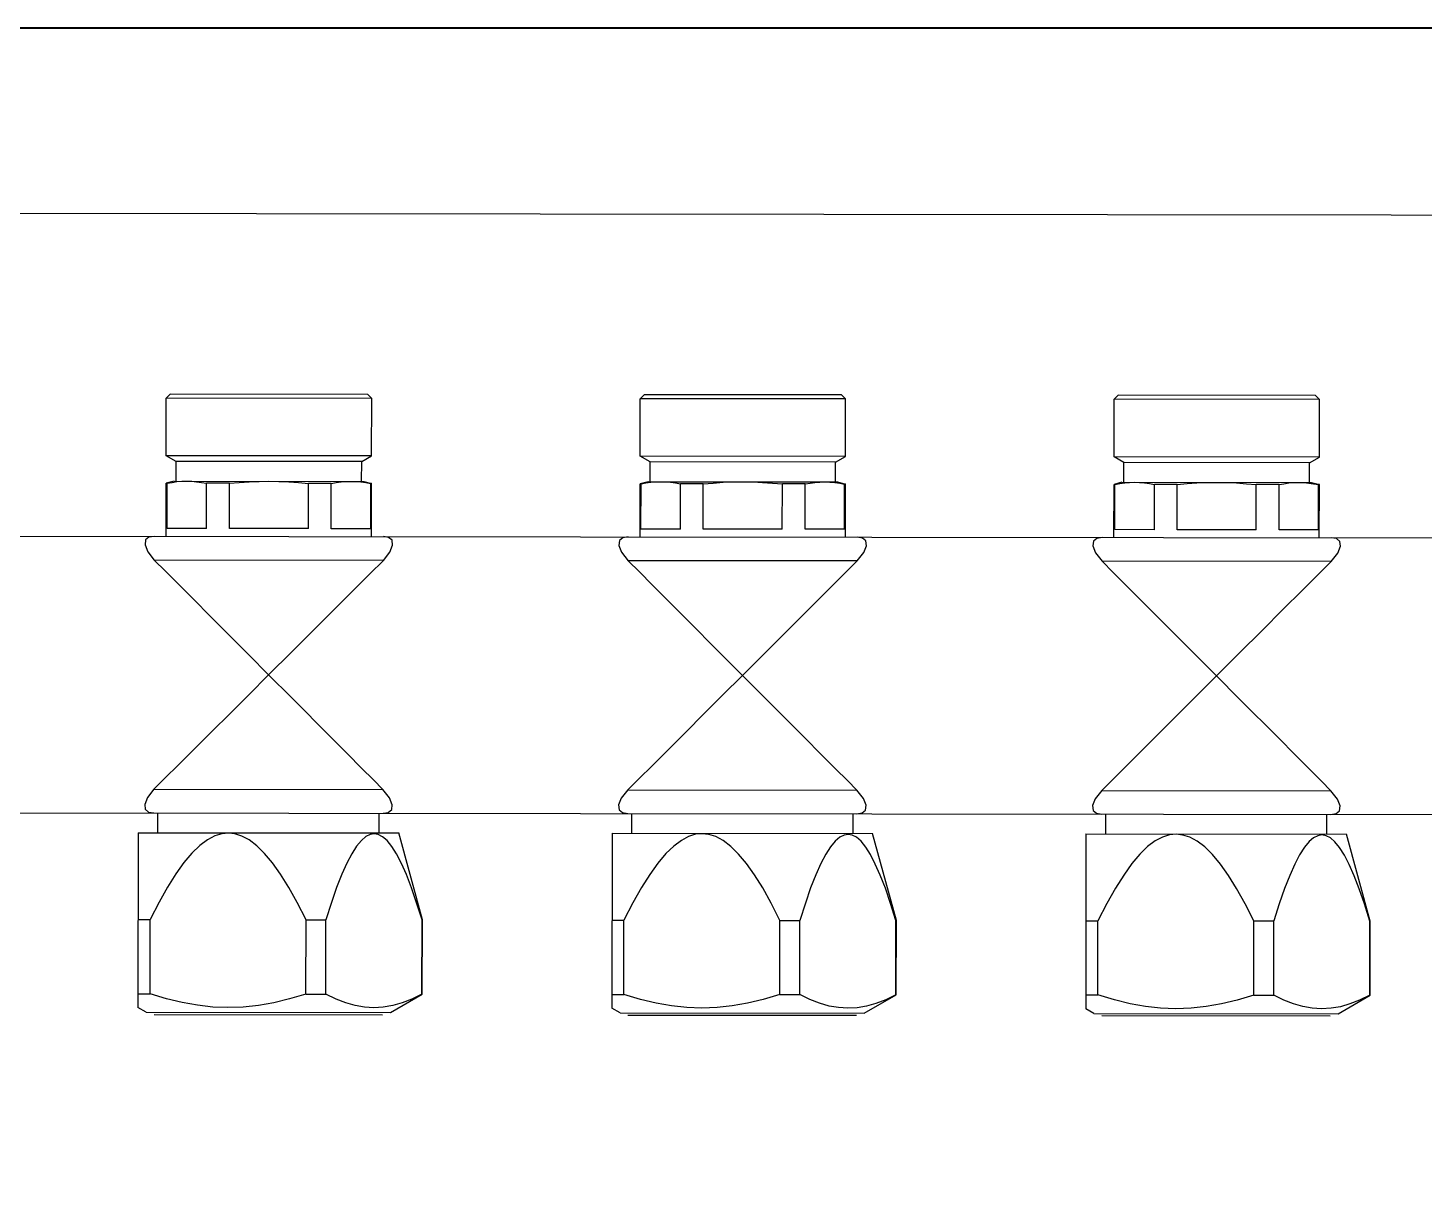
# Model space of a CAD drawing. Header units: millimetres. Extents: x 898 to 1196, y 229 to 443.
# Drawn here: x 1158.1394 to 1158.2545, y 351.4376 to 351.5336 of the extents above; entities that cross this region are included whole.
import ezdxf

# ---------------------------------------------------------------- set-up
doc = ezdxf.new("R2010")
doc.units = ezdxf.units.MM
for name, color, linetype, lineweight in [('alim', 5, 'Continuous', 5), ('CHAUFFAGE', 4, 'Continuous', 5), ('p mur', 7, 'Continuous', 40)]:
    doc.layers.add(name, color=color, linetype=linetype, lineweight=lineweight)

# ---------------------------------------------------------------- blocks, each defined once
blk = doc.blocks.new('c ef ecs')
at = {"layer": 'alim', "color": 5, "lineweight": -3}
for p, q in [((-303.75681, 72.86584), (-303.75649, 72.86617)), ((-303.75681, 72.86584), (-303.73988, 72.86584)), ((-303.75681, 72.8611), (-303.75681, 72.86584)), ((-303.75649, 72.86617), (-303.74021, 72.86617)), ((-303.73988, 72.86584), (-303.74021, 72.86617)), ((-303.73988, 72.8611), (-303.73988, 72.86584)), ((-303.71774, 72.86584), (-303.71742, 72.86617)), ((-303.71774, 72.86584), (-303.70082, 72.86584)), ((-303.71774, 72.8611), (-303.71774, 72.86584)), ((-303.71742, 72.86617), (-303.70114, 72.86617)), ((-303.70082, 72.86584), (-303.70114, 72.86617)), ((-303.70082, 72.8611), (-303.70082, 72.86584)), ((-303.67868, 72.86584), (-303.67835, 72.86617)), ((-303.67868, 72.86584), (-303.66175, 72.86584)), ((-303.67868, 72.8611), (-303.67868, 72.86584)), ((-303.67835, 72.86617), (-303.66208, 72.86617)), ((-303.66175, 72.86584), (-303.66208, 72.86617)), ((-303.66175, 72.8611), (-303.66175, 72.86584)), ((-303.75681, 72.8611), (-303.73988, 72.8611)), ((-303.756, 72.86063), (-303.75681, 72.8611)), ((-303.7407, 72.86063), (-303.73988, 72.8611)), ((-303.71774, 72.8611), (-303.70082, 72.8611)), ((-303.71693, 72.86063), (-303.71774, 72.8611)), ((-303.70163, 72.86063), (-303.70082, 72.8611)), ((-303.67868, 72.8611), (-303.66175, 72.8611)), ((-303.67786, 72.86063), (-303.67868, 72.8611)), ((-303.66256, 72.86063), (-303.66175, 72.8611)), ((-303.756, 72.86063), (-303.7407, 72.86063)), ((-303.756, 72.859), (-303.756, 72.86063)), ((-303.7407, 72.859), (-303.7407, 72.86063)), ((-303.71693, 72.86063), (-303.70163, 72.86063)), ((-303.71693, 72.859), (-303.71693, 72.86063)), ((-303.70163, 72.859), (-303.70163, 72.86063)), ((-303.67786, 72.86063), (-303.66256, 72.86063)), ((-303.67786, 72.859), (-303.67786, 72.86063)), ((-303.66256, 72.859), (-303.66256, 72.86063)), ((-303.75616, 72.859), (-303.75681, 72.85883)), ((-303.75681, 72.85883), (-303.75674, 72.85883)), ((-303.75681, 72.85445), (-303.75681, 72.85883)), ((-303.75633, 72.8589), (-303.75674, 72.85883)), ((-303.75674, 72.8551), (-303.75674, 72.85883)), ((-303.75593, 72.85896), (-303.75633, 72.8589)), ((-303.74053, 72.859), (-303.75616, 72.859)), ((-303.75552, 72.85899), (-303.75593, 72.85896)), ((-303.75511, 72.859), (-303.75552, 72.85899)), ((-303.75471, 72.85899), (-303.75511, 72.859)), ((-303.7543, 72.85896), (-303.75471, 72.85899)), ((-303.75389, 72.8589), (-303.7543, 72.85896)), ((-303.75349, 72.85883), (-303.75389, 72.8589)), ((-303.75349, 72.85883), (-303.7516, 72.85883)), ((-303.75349, 72.8551), (-303.75349, 72.85883)), ((-303.75079, 72.8589), (-303.7516, 72.85883)), ((-303.7516, 72.8551), (-303.7516, 72.85883)), ((-303.74998, 72.85896), (-303.75079, 72.8589)), ((-303.74916, 72.85899), (-303.74998, 72.85896)), ((-303.74835, 72.859), (-303.74916, 72.85899)), ((-303.74753, 72.85899), (-303.74835, 72.859)), ((-303.74672, 72.85896), (-303.74753, 72.85899)), ((-303.7459, 72.8589), (-303.74672, 72.85896)), ((-303.74509, 72.85883), (-303.7459, 72.8589)), ((-303.74509, 72.85883), (-303.74321, 72.85883)), ((-303.74509, 72.8551), (-303.74509, 72.85883)), ((-303.7428, 72.8589), (-303.74321, 72.85883)), ((-303.74321, 72.8551), (-303.74321, 72.85883)), ((-303.74239, 72.85896), (-303.7428, 72.8589)), ((-303.74199, 72.85899), (-303.74239, 72.85896)), ((-303.74158, 72.859), (-303.74199, 72.85899)), ((-303.74117, 72.85899), (-303.74158, 72.859)), ((-303.74077, 72.85896), (-303.74117, 72.85899)), ((-303.74036, 72.8589), (-303.74077, 72.85896)), ((-303.74053, 72.859), (-303.73988, 72.85883)), ((-303.73995, 72.85883), (-303.74036, 72.8589)), ((-303.73995, 72.85883), (-303.73988, 72.85883)), ((-303.73995, 72.8551), (-303.73995, 72.85883)), ((-303.73988, 72.85445), (-303.73988, 72.85883)), ((-303.71709, 72.859), (-303.71774, 72.85883)), ((-303.71774, 72.85883), (-303.71767, 72.85883)), ((-303.71774, 72.85445), (-303.71774, 72.85883)), ((-303.71727, 72.8589), (-303.71767, 72.85883)), ((-303.71767, 72.8551), (-303.71767, 72.85883)), ((-303.71686, 72.85896), (-303.71727, 72.8589)), ((-303.70147, 72.859), (-303.71709, 72.859)), ((-303.71645, 72.85899), (-303.71686, 72.85896)), ((-303.71605, 72.859), (-303.71645, 72.85899)), ((-303.71564, 72.85899), (-303.71605, 72.859)), ((-303.71523, 72.85896), (-303.71564, 72.85899)), ((-303.71483, 72.8589), (-303.71523, 72.85896)), ((-303.71442, 72.85883), (-303.71483, 72.8589)), ((-303.71442, 72.85883), (-303.71254, 72.85883)), ((-303.71442, 72.8551), (-303.71442, 72.85883)), ((-303.71172, 72.8589), (-303.71254, 72.85883)), ((-303.71254, 72.8551), (-303.71254, 72.85883)), ((-303.71091, 72.85896), (-303.71172, 72.8589)), ((-303.7101, 72.85899), (-303.71091, 72.85896)), ((-303.70928, 72.859), (-303.7101, 72.85899)), ((-303.70846, 72.85899), (-303.70928, 72.859)), ((-303.70765, 72.85896), (-303.70846, 72.85899)), ((-303.70684, 72.8589), (-303.70765, 72.85896)), ((-303.70602, 72.85883), (-303.70684, 72.8589)), ((-303.70602, 72.85883), (-303.70414, 72.85883)), ((-303.70602, 72.8551), (-303.70602, 72.85883)), ((-303.70373, 72.8589), (-303.70414, 72.85883)), ((-303.70414, 72.8551), (-303.70414, 72.85883)), ((-303.70333, 72.85896), (-303.70373, 72.8589)), ((-303.70292, 72.85899), (-303.70333, 72.85896)), ((-303.70251, 72.859), (-303.70292, 72.85899)), ((-303.70211, 72.85899), (-303.70251, 72.859)), ((-303.7017, 72.85896), (-303.70211, 72.85899)), ((-303.70129, 72.8589), (-303.7017, 72.85896)), ((-303.70147, 72.859), (-303.70082, 72.85883)), ((-303.70089, 72.85883), (-303.70129, 72.8589)), ((-303.70089, 72.85883), (-303.70082, 72.85883)), ((-303.70089, 72.8551), (-303.70089, 72.85883)), ((-303.70082, 72.85445), (-303.70082, 72.85883)), ((-303.67803, 72.859), (-303.67868, 72.85883)), ((-303.67868, 72.85883), (-303.67861, 72.85883)), ((-303.67868, 72.85445), (-303.67868, 72.85883)), ((-303.6782, 72.8589), (-303.67861, 72.85883)), ((-303.67861, 72.8551), (-303.67861, 72.85883)), ((-303.6778, 72.85896), (-303.6782, 72.8589)), ((-303.6624, 72.859), (-303.67803, 72.859)), ((-303.67739, 72.85899), (-303.6778, 72.85896)), ((-303.67698, 72.859), (-303.67739, 72.85899)), ((-303.67657, 72.85899), (-303.67698, 72.859)), ((-303.67617, 72.85896), (-303.67657, 72.85899)), ((-303.67576, 72.8589), (-303.67617, 72.85896)), ((-303.67535, 72.85883), (-303.67576, 72.8589)), ((-303.67535, 72.85883), (-303.67347, 72.85883)), ((-303.67535, 72.8551), (-303.67535, 72.85883)), ((-303.67266, 72.8589), (-303.67347, 72.85883)), ((-303.67347, 72.8551), (-303.67347, 72.85883)), ((-303.67185, 72.85896), (-303.67266, 72.8589)), ((-303.67103, 72.85899), (-303.67185, 72.85896)), ((-303.67021, 72.859), (-303.67103, 72.85899)), ((-303.6694, 72.85899), (-303.67021, 72.859)), ((-303.66858, 72.85896), (-303.6694, 72.85899)), ((-303.66777, 72.8589), (-303.66858, 72.85896)), ((-303.66696, 72.85883), (-303.66777, 72.8589)), ((-303.66696, 72.85883), (-303.66508, 72.85883)), ((-303.66696, 72.8551), (-303.66696, 72.85883)), ((-303.66467, 72.8589), (-303.66508, 72.85883)), ((-303.66508, 72.8551), (-303.66508, 72.85883)), ((-303.66426, 72.85896), (-303.66467, 72.8589)), ((-303.66386, 72.85899), (-303.66426, 72.85896)), ((-303.66345, 72.859), (-303.66386, 72.85899)), ((-303.66304, 72.85899), (-303.66345, 72.859)), ((-303.66263, 72.85896), (-303.66304, 72.85899)), ((-303.66223, 72.8589), (-303.66263, 72.85896)), ((-303.6624, 72.859), (-303.66175, 72.85883)), ((-303.66182, 72.85883), (-303.66223, 72.8589)), ((-303.66182, 72.85883), (-303.66175, 72.85883)), ((-303.66182, 72.8551), (-303.66182, 72.85883)), ((-303.66175, 72.85445), (-303.66175, 72.85883)), ((-303.61665, 72.85445), (-303.88718, 72.85445)), ((-303.75855, 72.85375), (-303.7585, 72.85415)), ((-303.7585, 72.85415), (-303.75823, 72.85438)), ((-303.75823, 72.85438), (-303.75779, 72.85445)), ((-303.75674, 72.8551), (-303.75349, 72.8551)), ((-303.7516, 72.8551), (-303.74509, 72.8551)), ((-303.74321, 72.8551), (-303.73995, 72.8551)), ((-303.73891, 72.85445), (-303.73847, 72.85438)), ((-303.73847, 72.85438), (-303.73819, 72.85415)), ((-303.73819, 72.85415), (-303.73814, 72.85375)), ((-303.71949, 72.85375), (-303.71943, 72.85415)), ((-303.71943, 72.85415), (-303.71916, 72.85438)), ((-303.71916, 72.85438), (-303.71872, 72.85445)), ((-303.71767, 72.8551), (-303.71442, 72.8551)), ((-303.71254, 72.8551), (-303.70602, 72.8551)), ((-303.70414, 72.8551), (-303.70089, 72.8551)), ((-303.69984, 72.85445), (-303.6994, 72.85438)), ((-303.6994, 72.85438), (-303.69913, 72.85415)), ((-303.69913, 72.85415), (-303.69907, 72.85375)), ((-303.68042, 72.85375), (-303.68037, 72.85415)), ((-303.68037, 72.85415), (-303.68009, 72.85438)), ((-303.68009, 72.85438), (-303.67966, 72.85445)), ((-303.67861, 72.8551), (-303.67535, 72.8551)), ((-303.67347, 72.8551), (-303.66696, 72.8551)), ((-303.66508, 72.8551), (-303.66182, 72.8551)), ((-303.66077, 72.85445), (-303.66033, 72.85438)), ((-303.66033, 72.85438), (-303.66006, 72.85415)), ((-303.66006, 72.85415), (-303.66001, 72.85375)), ((-303.75833, 72.85318), (-303.75855, 72.85375)), ((-303.75779, 72.85249), (-303.75833, 72.85318)), ((-303.73836, 72.85318), (-303.7389, 72.85249)), ((-303.73814, 72.85375), (-303.73836, 72.85318)), ((-303.71927, 72.85318), (-303.71949, 72.85375)), ((-303.71872, 72.85249), (-303.71927, 72.85318)), ((-303.69929, 72.85318), (-303.69984, 72.85249)), ((-303.69907, 72.85375), (-303.69929, 72.85318)), ((-303.6802, 72.85318), (-303.68042, 72.85375)), ((-303.67966, 72.85249), (-303.6802, 72.85318)), ((-303.66023, 72.85318), (-303.66077, 72.85249)), ((-303.66001, 72.85375), (-303.66023, 72.85318)), ((-303.75779, 72.85249), (-303.7389, 72.85249)), ((-303.75779, 72.85249), (-303.75669, 72.85139)), ((-303.73983, 72.85157), (-303.7389, 72.85249)), ((-303.71872, 72.85249), (-303.69984, 72.85249)), ((-303.71872, 72.85249), (-303.71762, 72.85139)), ((-303.70076, 72.85157), (-303.69984, 72.85249)), ((-303.67966, 72.85249), (-303.66077, 72.85249)), ((-303.67966, 72.85249), (-303.67855, 72.85139)), ((-303.6617, 72.85157), (-303.66077, 72.85249)), ((-303.75669, 72.85139), (-303.75539, 72.8501)), ((-303.74213, 72.84927), (-303.74089, 72.85051)), ((-303.74089, 72.85051), (-303.73983, 72.85157)), ((-303.71762, 72.85139), (-303.71633, 72.8501)), ((-303.70306, 72.84927), (-303.70182, 72.85051)), ((-303.70182, 72.85051), (-303.70076, 72.85157)), ((-303.67855, 72.85139), (-303.67726, 72.8501)), ((-303.664, 72.84927), (-303.66276, 72.85051)), ((-303.66276, 72.85051), (-303.6617, 72.85157)), ((-303.75539, 72.8501), (-303.75385, 72.84856)), ((-303.71633, 72.8501), (-303.71478, 72.84856)), ((-303.67726, 72.8501), (-303.67572, 72.84856)), ((-303.75385, 72.84856), (-303.75211, 72.84681)), ((-303.74354, 72.84786), (-303.74213, 72.84927)), ((-303.71478, 72.84856), (-303.71304, 72.84681)), ((-303.70447, 72.84786), (-303.70306, 72.84927)), ((-303.67572, 72.84856), (-303.67398, 72.84681)), ((-303.66541, 72.84786), (-303.664, 72.84927)), ((-303.7467, 72.8447), (-303.74354, 72.84786)), ((-303.70763, 72.8447), (-303.70447, 72.84786)), ((-303.66857, 72.8447), (-303.66541, 72.84786)), ((-303.75211, 72.84681), (-303.75025, 72.84495)), ((-303.71304, 72.84681), (-303.71118, 72.84495)), ((-303.67398, 72.84681), (-303.67211, 72.84495)), ((-303.75025, 72.84495), (-303.74835, 72.84305)), ((-303.71118, 72.84495), (-303.70928, 72.84305)), ((-303.67211, 72.84495), (-303.67021, 72.84305)), ((-303.74835, 72.84305), (-303.7467, 72.8447)), ((-303.70928, 72.84305), (-303.70763, 72.8447)), ((-303.67021, 72.84305), (-303.66857, 72.8447)), ((-303.74835, 72.84305), (-303.75022, 72.84118)), ((-303.74671, 72.84141), (-303.74835, 72.84305)), ((-303.70928, 72.84305), (-303.71115, 72.84118)), ((-303.70764, 72.84141), (-303.70928, 72.84305)), ((-303.67021, 72.84305), (-303.67209, 72.84118)), ((-303.66857, 72.84141), (-303.67021, 72.84305)), ((-303.74214, 72.83684), (-303.74671, 72.84141)), ((-303.70307, 72.83684), (-303.70764, 72.84141)), ((-303.664, 72.83684), (-303.66857, 72.84141)), ((-303.75022, 72.84118), (-303.75348, 72.83792)), ((-303.71115, 72.84118), (-303.71442, 72.83792)), ((-303.67209, 72.84118), (-303.67535, 72.83792)), ((-303.75348, 72.83792), (-303.75485, 72.83655)), ((-303.71442, 72.83792), (-303.71578, 72.83655)), ((-303.67535, 72.83792), (-303.67672, 72.83655)), ((-303.7409, 72.8356), (-303.74214, 72.83684)), ((-303.70183, 72.8356), (-303.70307, 72.83684)), ((-303.66276, 72.8356), (-303.664, 72.83684)), ((-303.75485, 72.83655), (-303.75603, 72.83537)), ((-303.73983, 72.83454), (-303.7409, 72.8356)), ((-303.71578, 72.83655), (-303.71696, 72.83537)), ((-303.70077, 72.83454), (-303.70183, 72.8356)), ((-303.67672, 72.83655), (-303.67789, 72.83537)), ((-303.6617, 72.83454), (-303.66276, 72.8356)), ((-303.757, 72.8344), (-303.75779, 72.83361)), ((-303.75603, 72.83537), (-303.757, 72.8344)), ((-303.7389, 72.83361), (-303.73983, 72.83454)), ((-303.71793, 72.8344), (-303.71872, 72.83361)), ((-303.71696, 72.83537), (-303.71793, 72.8344)), ((-303.69984, 72.83361), (-303.70077, 72.83454)), ((-303.67886, 72.8344), (-303.67965, 72.83361)), ((-303.67789, 72.83537), (-303.67886, 72.8344)), ((-303.66077, 72.83361), (-303.6617, 72.83454)), ((-303.75833, 72.83292), (-303.75779, 72.83361)), ((-303.7389, 72.83361), (-303.75779, 72.83361)), ((-303.7389, 72.83361), (-303.73836, 72.83292)), ((-303.71927, 72.83292), (-303.71872, 72.83361)), ((-303.69984, 72.83361), (-303.71872, 72.83361)), ((-303.69984, 72.83361), (-303.69929, 72.83292)), ((-303.6802, 72.83292), (-303.67965, 72.83361)), ((-303.66077, 72.83361), (-303.67965, 72.83361)), ((-303.66077, 72.83361), (-303.66023, 72.83292)), ((-303.75855, 72.83236), (-303.75833, 72.83292)), ((-303.7585, 72.83196), (-303.75855, 72.83236)), ((-303.73836, 72.83292), (-303.73814, 72.83236)), ((-303.73814, 72.83236), (-303.73819, 72.83196)), ((-303.71949, 72.83236), (-303.71927, 72.83292)), ((-303.71943, 72.83196), (-303.71949, 72.83236)), ((-303.69929, 72.83292), (-303.69907, 72.83236)), ((-303.69907, 72.83236), (-303.69913, 72.83196)), ((-303.68042, 72.83236), (-303.6802, 72.83292)), ((-303.68037, 72.83196), (-303.68042, 72.83236)), ((-303.66023, 72.83292), (-303.66001, 72.83236)), ((-303.66001, 72.83236), (-303.66006, 72.83196)), ((-303.61665, 72.83166), (-303.88718, 72.83166)), ((-303.75823, 72.83173), (-303.7585, 72.83196)), ((-303.75779, 72.83166), (-303.75823, 72.83173)), ((-303.75746, 72.83003), (-303.75746, 72.83166)), ((-303.73923, 72.83003), (-303.73923, 72.83166)), ((-303.73847, 72.83173), (-303.73891, 72.83166)), ((-303.73819, 72.83196), (-303.73847, 72.83173)), ((-303.71916, 72.83173), (-303.71943, 72.83196)), ((-303.71872, 72.83166), (-303.71916, 72.83173)), ((-303.7184, 72.83003), (-303.7184, 72.83166)), ((-303.70016, 72.83003), (-303.70016, 72.83166)), ((-303.6994, 72.83173), (-303.69984, 72.83166)), ((-303.69913, 72.83196), (-303.6994, 72.83173)), ((-303.68009, 72.83173), (-303.68037, 72.83196)), ((-303.67966, 72.83166), (-303.68009, 72.83173)), ((-303.67933, 72.83003), (-303.67933, 72.83166)), ((-303.6611, 72.83003), (-303.6611, 72.83166)), ((-303.66033, 72.83173), (-303.66077, 72.83166)), ((-303.66006, 72.83196), (-303.66033, 72.83173)), ((-303.76104, 72.82287), (-303.75909, 72.83003)), ((-303.7376, 72.83003), (-303.75909, 72.83003)), ((-303.75775, 72.82972), (-303.7574, 72.8299)), ((-303.7574, 72.8299), (-303.75706, 72.82996)), ((-303.75706, 72.82996), (-303.75672, 72.8299)), ((-303.75672, 72.8299), (-303.75637, 72.82973)), ((-303.74616, 72.82976), (-303.74559, 72.82994)), ((-303.74559, 72.82994), (-303.74504, 72.83)), ((-303.74504, 72.83), (-303.74449, 72.82995)), ((-303.74449, 72.82995), (-303.74392, 72.82977)), ((-303.7376, 72.83003), (-303.7376, 72.81562)), ((-303.72198, 72.82287), (-303.72002, 72.83003)), ((-303.69854, 72.83003), (-303.72002, 72.83003)), ((-303.71869, 72.82972), (-303.71833, 72.8299)), ((-303.71833, 72.8299), (-303.718, 72.82996)), ((-303.718, 72.82996), (-303.71766, 72.8299)), ((-303.71766, 72.8299), (-303.71731, 72.82973)), ((-303.70709, 72.82976), (-303.70652, 72.82994)), ((-303.70652, 72.82994), (-303.70597, 72.83)), ((-303.70597, 72.83), (-303.70542, 72.82995)), ((-303.70542, 72.82995), (-303.70485, 72.82977)), ((-303.69854, 72.83003), (-303.69854, 72.81562)), ((-303.68291, 72.82287), (-303.68096, 72.83003)), ((-303.65947, 72.83003), (-303.68096, 72.83003)), ((-303.67962, 72.82972), (-303.67927, 72.8299)), ((-303.67927, 72.8299), (-303.67893, 72.82996)), ((-303.67893, 72.82996), (-303.67859, 72.8299)), ((-303.67859, 72.8299), (-303.67824, 72.82973)), ((-303.66803, 72.82976), (-303.66745, 72.82994)), ((-303.66745, 72.82994), (-303.66691, 72.83)), ((-303.66691, 72.83), (-303.66636, 72.82995)), ((-303.66636, 72.82995), (-303.66579, 72.82977)), ((-303.65947, 72.83003), (-303.65947, 72.81562)), ((-303.75891, 72.8283), (-303.75851, 72.82892)), ((-303.75851, 72.82892), (-303.75813, 72.8294)), ((-303.75813, 72.8294), (-303.75775, 72.82972)), ((-303.75637, 72.82973), (-303.756, 72.82941)), ((-303.756, 72.82941), (-303.75561, 72.82894)), ((-303.75561, 72.82894), (-303.75521, 72.82832)), ((-303.74803, 72.82833), (-303.74739, 72.82896)), ((-303.74739, 72.82896), (-303.74676, 72.82944)), ((-303.74676, 72.82944), (-303.74616, 72.82976)), ((-303.74392, 72.82977), (-303.74331, 72.82945)), ((-303.74331, 72.82945), (-303.74268, 72.82898)), ((-303.74268, 72.82898), (-303.74204, 72.82836)), ((-303.71984, 72.8283), (-303.71945, 72.82892)), ((-303.71945, 72.82892), (-303.71906, 72.8294)), ((-303.71906, 72.8294), (-303.71869, 72.82972)), ((-303.71731, 72.82973), (-303.71693, 72.82941)), ((-303.71693, 72.82941), (-303.71654, 72.82894)), ((-303.71654, 72.82894), (-303.71615, 72.82832)), ((-303.70897, 72.82833), (-303.70833, 72.82896)), ((-303.70833, 72.82896), (-303.7077, 72.82944)), ((-303.7077, 72.82944), (-303.70709, 72.82976)), ((-303.70485, 72.82977), (-303.70425, 72.82945)), ((-303.70425, 72.82945), (-303.70362, 72.82898)), ((-303.70362, 72.82898), (-303.70297, 72.82836)), ((-303.68078, 72.8283), (-303.68038, 72.82892)), ((-303.68038, 72.82892), (-303.67999, 72.8294)), ((-303.67999, 72.8294), (-303.67962, 72.82972)), ((-303.67824, 72.82973), (-303.67787, 72.82941)), ((-303.67787, 72.82941), (-303.67748, 72.82894)), ((-303.67748, 72.82894), (-303.67708, 72.82832)), ((-303.6699, 72.82833), (-303.66926, 72.82896)), ((-303.66926, 72.82896), (-303.66863, 72.82944)), ((-303.66863, 72.82944), (-303.66803, 72.82976)), ((-303.66579, 72.82977), (-303.66518, 72.82945)), ((-303.66518, 72.82945), (-303.66455, 72.82898)), ((-303.66455, 72.82898), (-303.66391, 72.82836)), ((-303.75972, 72.8266), (-303.75931, 72.82752)), ((-303.75931, 72.82752), (-303.75891, 72.8283)), ((-303.75521, 72.82832), (-303.75481, 72.82755)), ((-303.75481, 72.82755), (-303.7544, 72.82662)), ((-303.74935, 72.82662), (-303.74869, 72.82755)), ((-303.74869, 72.82755), (-303.74803, 72.82833)), ((-303.74204, 72.82836), (-303.74138, 72.82758)), ((-303.74138, 72.82758), (-303.74072, 72.82664)), ((-303.72065, 72.8266), (-303.72024, 72.82752)), ((-303.72024, 72.82752), (-303.71984, 72.8283)), ((-303.71615, 72.82832), (-303.71574, 72.82755)), ((-303.71574, 72.82755), (-303.71533, 72.82662)), ((-303.71028, 72.82662), (-303.70962, 72.82755)), ((-303.70962, 72.82755), (-303.70897, 72.82833)), ((-303.70297, 72.82836), (-303.70232, 72.82758)), ((-303.70232, 72.82758), (-303.70165, 72.82664)), ((-303.68159, 72.8266), (-303.68118, 72.82752)), ((-303.68118, 72.82752), (-303.68078, 72.8283)), ((-303.67708, 72.82832), (-303.67668, 72.82755)), ((-303.67668, 72.82755), (-303.67627, 72.82662)), ((-303.67122, 72.82662), (-303.67055, 72.82755)), ((-303.67055, 72.82755), (-303.6699, 72.82833)), ((-303.66391, 72.82836), (-303.66325, 72.82758)), ((-303.66325, 72.82758), (-303.66258, 72.82664)), ((-303.76014, 72.82552), (-303.75972, 72.8266)), ((-303.7544, 72.82662), (-303.75398, 72.82554)), ((-303.75003, 72.82554), (-303.74935, 72.82662)), ((-303.74072, 72.82664), (-303.74003, 72.82555)), ((-303.72107, 72.82552), (-303.72065, 72.8266)), ((-303.71533, 72.82662), (-303.71491, 72.82554)), ((-303.71096, 72.82554), (-303.71028, 72.82662)), ((-303.70165, 72.82664), (-303.70097, 72.82555)), ((-303.682, 72.82552), (-303.68159, 72.8266)), ((-303.67627, 72.82662), (-303.67584, 72.82554)), ((-303.67189, 72.82554), (-303.67122, 72.82662)), ((-303.66258, 72.82664), (-303.6619, 72.82555)), ((-303.76057, 72.82428), (-303.76014, 72.82552)), ((-303.75398, 72.82554), (-303.75354, 72.82429)), ((-303.75073, 72.82429), (-303.75003, 72.82554)), ((-303.74003, 72.82555), (-303.73933, 72.8243)), ((-303.7215, 72.82428), (-303.72107, 72.82552)), ((-303.71491, 72.82554), (-303.71448, 72.82429)), ((-303.71166, 72.82429), (-303.71096, 72.82554)), ((-303.70097, 72.82555), (-303.70026, 72.8243)), ((-303.68243, 72.82428), (-303.682, 72.82552)), ((-303.67584, 72.82554), (-303.67541, 72.82429)), ((-303.67259, 72.82429), (-303.67189, 72.82554)), ((-303.6619, 72.82555), (-303.6612, 72.8243)), ((-303.76101, 72.82287), (-303.76057, 72.82428)), ((-303.75354, 72.82429), (-303.7531, 72.82287)), ((-303.75145, 72.82287), (-303.75073, 72.82429)), ((-303.73933, 72.8243), (-303.7386, 72.82287)), ((-303.72195, 72.82287), (-303.7215, 72.82428)), ((-303.71448, 72.82429), (-303.71403, 72.82287)), ((-303.71238, 72.82287), (-303.71166, 72.82429)), ((-303.70026, 72.8243), (-303.69953, 72.82287)), ((-303.68288, 72.82287), (-303.68243, 72.82428)), ((-303.67541, 72.82429), (-303.67496, 72.82287)), ((-303.67332, 72.82287), (-303.67259, 72.82429)), ((-303.6612, 72.8243), (-303.66047, 72.82287)), ((-303.76101, 72.82287), (-303.76104, 72.82287)), ((-303.76104, 72.81675), (-303.76104, 72.82287)), ((-303.76101, 72.81675), (-303.76101, 72.82287)), ((-303.75145, 72.82287), (-303.7531, 72.82287)), ((-303.7531, 72.81675), (-303.7531, 72.82287)), ((-303.75145, 72.81675), (-303.75145, 72.82287)), ((-303.7376, 72.82287), (-303.7386, 72.82287)), ((-303.7386, 72.81675), (-303.7386, 72.82287)), ((-303.72195, 72.82287), (-303.72198, 72.82287)), ((-303.72198, 72.81675), (-303.72198, 72.82287)), ((-303.72195, 72.81675), (-303.72195, 72.82287)), ((-303.71238, 72.82287), (-303.71403, 72.82287)), ((-303.71403, 72.81675), (-303.71403, 72.82287)), ((-303.71238, 72.81675), (-303.71238, 72.82287)), ((-303.69854, 72.82287), (-303.69953, 72.82287)), ((-303.69953, 72.81675), (-303.69953, 72.82287)), ((-303.68288, 72.82287), (-303.68291, 72.82287)), ((-303.68291, 72.81675), (-303.68291, 72.82287)), ((-303.68288, 72.81675), (-303.68288, 72.82287)), ((-303.67332, 72.82287), (-303.67496, 72.82287)), ((-303.67496, 72.81675), (-303.67496, 72.82287)), ((-303.67332, 72.81675), (-303.67332, 72.82287)), ((-303.65947, 72.82287), (-303.66047, 72.82287)), ((-303.66047, 72.81675), (-303.66047, 72.82287)), ((-303.76101, 72.81675), (-303.76104, 72.81675)), ((-303.75842, 72.81523), (-303.76104, 72.81675)), ((-303.76101, 72.81675), (-303.76018, 72.81634)), ((-303.76018, 72.81634), (-303.75938, 72.81604)), ((-303.75938, 72.81604), (-303.7586, 72.81581)), ((-303.75551, 72.81581), (-303.75473, 72.81604)), ((-303.75473, 72.81604), (-303.75393, 72.81634)), ((-303.75393, 72.81634), (-303.7531, 72.81675)), ((-303.75145, 72.81675), (-303.7531, 72.81675)), ((-303.75145, 72.81675), (-303.75009, 72.81634)), ((-303.75009, 72.81634), (-303.74879, 72.81603)), ((-303.74879, 72.81603), (-303.74753, 72.81581)), ((-303.74252, 72.81581), (-303.74125, 72.81603)), ((-303.74125, 72.81603), (-303.73996, 72.81634)), ((-303.73996, 72.81634), (-303.7386, 72.81675)), ((-303.7376, 72.81675), (-303.7386, 72.81675)), ((-303.72195, 72.81675), (-303.72198, 72.81675)), ((-303.71935, 72.81523), (-303.72198, 72.81675)), ((-303.72195, 72.81675), (-303.72111, 72.81634)), ((-303.72111, 72.81634), (-303.72031, 72.81604)), ((-303.72031, 72.81604), (-303.71953, 72.81581)), ((-303.71644, 72.81581), (-303.71566, 72.81604)), ((-303.71566, 72.81604), (-303.71487, 72.81634)), ((-303.71487, 72.81634), (-303.71403, 72.81675)), ((-303.71238, 72.81675), (-303.71403, 72.81675)), ((-303.71238, 72.81675), (-303.71102, 72.81634)), ((-303.71102, 72.81634), (-303.70973, 72.81603)), ((-303.70973, 72.81603), (-303.70846, 72.81581)), ((-303.70345, 72.81581), (-303.70219, 72.81603)), ((-303.70219, 72.81603), (-303.70089, 72.81634)), ((-303.70089, 72.81634), (-303.69953, 72.81675)), ((-303.69854, 72.81675), (-303.69953, 72.81675)), ((-303.68288, 72.81675), (-303.68291, 72.81675)), ((-303.68028, 72.81523), (-303.68291, 72.81675)), ((-303.68288, 72.81675), (-303.68204, 72.81634)), ((-303.68204, 72.81634), (-303.68125, 72.81604)), ((-303.68125, 72.81604), (-303.68047, 72.81581)), ((-303.67738, 72.81581), (-303.6766, 72.81604)), ((-303.6766, 72.81604), (-303.6758, 72.81634)), ((-303.6758, 72.81634), (-303.67496, 72.81675)), ((-303.67332, 72.81675), (-303.67496, 72.81675)), ((-303.67332, 72.81675), (-303.67196, 72.81634)), ((-303.67196, 72.81634), (-303.67066, 72.81603)), ((-303.67066, 72.81603), (-303.6694, 72.81581)), ((-303.66439, 72.81581), (-303.66312, 72.81603)), ((-303.66312, 72.81603), (-303.66183, 72.81634)), ((-303.66183, 72.81634), (-303.66047, 72.81675)), ((-303.65947, 72.81675), (-303.66047, 72.81675)), ((-303.7586, 72.81581), (-303.75783, 72.81568)), ((-303.73828, 72.81523), (-303.75842, 72.81523)), ((-303.75783, 72.81568), (-303.75705, 72.81563)), ((-303.73893, 72.81505), (-303.75776, 72.81505)), ((-303.75705, 72.81563), (-303.75628, 72.81568)), ((-303.75628, 72.81568), (-303.75551, 72.81581)), ((-303.74753, 72.81581), (-303.74628, 72.81567)), ((-303.74628, 72.81567), (-303.74502, 72.81562)), ((-303.74502, 72.81562), (-303.74377, 72.81567)), ((-303.74377, 72.81567), (-303.74252, 72.81581)), ((-303.73828, 72.81523), (-303.7376, 72.81562)), ((-303.71953, 72.81581), (-303.71876, 72.81568)), ((-303.69921, 72.81523), (-303.71935, 72.81523)), ((-303.71876, 72.81568), (-303.71799, 72.81563)), ((-303.69986, 72.81505), (-303.7187, 72.81505)), ((-303.71799, 72.81563), (-303.71722, 72.81568)), ((-303.71722, 72.81568), (-303.71644, 72.81581)), ((-303.70846, 72.81581), (-303.70721, 72.81567)), ((-303.70721, 72.81567), (-303.70596, 72.81562)), ((-303.70596, 72.81562), (-303.70471, 72.81567)), ((-303.70471, 72.81567), (-303.70345, 72.81581)), ((-303.69921, 72.81523), (-303.69854, 72.81562)), ((-303.68047, 72.81581), (-303.67969, 72.81568)), ((-303.66015, 72.81523), (-303.68028, 72.81523)), ((-303.67969, 72.81568), (-303.67892, 72.81563)), ((-303.6608, 72.81505), (-303.67963, 72.81505)), ((-303.67892, 72.81563), (-303.67815, 72.81568)), ((-303.67815, 72.81568), (-303.67738, 72.81581)), ((-303.6694, 72.81581), (-303.66814, 72.81567)), ((-303.66814, 72.81567), (-303.66689, 72.81562)), ((-303.66689, 72.81562), (-303.66564, 72.81567)), ((-303.66564, 72.81567), (-303.66439, 72.81581)), ((-303.66015, 72.81523), (-303.65947, 72.81562))]:
    blk.add_line(p, q, dxfattribs=at)
at = {"layer": 'alim', "color": 1, "linetype": 'ByBlock', "lineweight": -3}
blk.add_lwpolyline([(-303.97318, 72.88104), (-303.48203, 72.88104), (-303.48203, 72.73061), (-303.97318, 72.73061)], close=True, dxfattribs=at)

msp = doc.modelspace()

# ---------------------------------------------------------------- linework, layer by layer
at = {"layer": 'p mur'}
msp.add_line((1157.26347, 351.53355), (1158.71347, 351.53355), dxfattribs=at)
msp.add_lwpolyline([(1157.78284, 351.53355), (1158.65014, 351.53355), (1158.65014, 351.36773), (1157.78284, 351.36773)], close=True, dxfattribs=at)

# ---------------------------------------------------------------- block references
at = {"layer": 'CHAUFFAGE', "xscale": -1, "rotation": 359.9305508729037}
msp.add_blockref('c ef ecs', (854.40095, 279.00533), dxfattribs=at)

doc.saveas('drawing.dxf')
